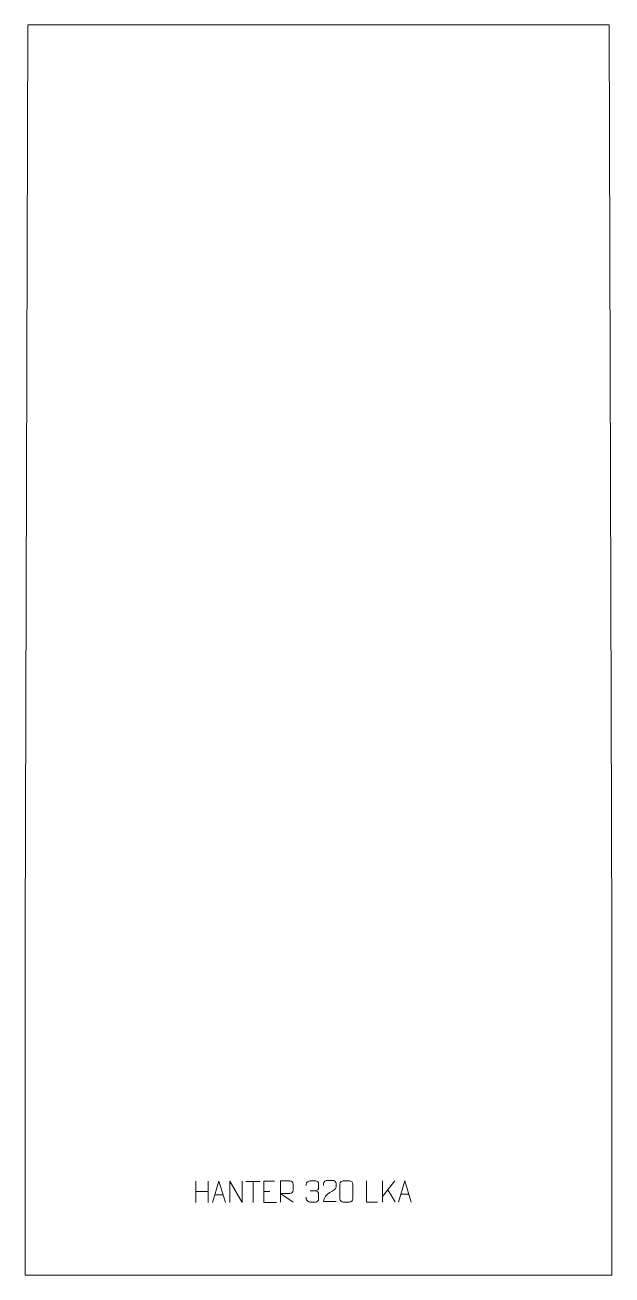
# Model space of a CAD drawing. Header units: millimetres. Extents: x -345 to 345, y -1092 to 377.
import ezdxf

# ---------------------------------------------------------------- set-up
doc = ezdxf.new("R2010")
doc.units = ezdxf.units.MM
doc.header["$MEASUREMENT"] = 0
doc.layers.add('layer 1', color=7, linetype='Continuous')

msp = doc.modelspace()

# ---------------------------------------------------------------- linework, layer by layer
at = {"layer": 'layer 1', "color": 242, "lineweight": 9}
msp.add_open_spline([(344.9997, -1092.4994), (344.9997, -1092.4994), (-344.9997, -1092.4994), (-344.9997, -1092.4994), (-344.9997, -1092.4994), (-344.9997, -1092.4994), (-344.9997, -692.4992), (-344.9997, -692.4992), (-344.9997, -692.4992), (-344.9997, -692.4992), (-341.7383, 377.4993), (-341.7383, 377.4993), (-341.7383, 377.4993), (-341.7383, 377.4993), (341.7368, 377.4993), (341.7368, 377.4993), (341.7368, 377.4993), (341.7368, 377.4993), (344.9997, -692.4992), (344.9997, -692.4992), (344.9997, -692.4992), (344.9997, -692.4992), (344.9997, -1092.4994), (344.9997, -1092.4994)], degree=3, knots=[0, 0, 0, 0, 0.142857143, 0.142857143, 0.142857143, 0.142857143, 0.285714286, 0.285714286, 0.285714286, 0.285714286, 0.428571429, 0.428571429, 0.428571429, 0.428571429, 0.571428571, 0.571428571, 0.571428571, 0.571428571, 0.714285714, 0.714285714, 0.714285714, 0.714285714, 1, 1, 1, 1], dxfattribs=at)
at = {"layer": 'layer 1', "color": 250, "lineweight": 9}
for points in [[(-144.2915, -982.3346), (-144.2915, -982.3346), (-144.2915, -1007.1121), (-144.2915, -1007.1121)], [(-129.6482, -982.3346), (-129.6482, -982.3346), (-129.6482, -1007.2881), (-129.6482, -1007.2881)], [(-85.4634, -982.3581), (-85.4634, -982.3581), (-68.4762, -982.3581), (-68.4762, -982.3581)], [(-76.9696, -1007.2881), (-76.9696, -1007.2881), (-76.9696, -982.3346), (-76.9696, -982.3346)], [(75.4148, -981.7375), (75.4148, -981.7375), (75.4148, -1006.6911), (75.4148, -1006.6911)], [(89.791, -981.7375), (89.791, -981.7375), (75.4148, -1000.3772), (75.4148, -1000.3772)], [(-144.2915, -994.2169), (-144.2915, -994.2169), (-129.6482, -994.2165), (-129.6482, -994.2165)], [(-121.7177, -998.0387), (-121.7177, -998.0387), (-112.222, -998.0387), (-112.222, -998.0387)], [(-64.4027, -994.2143), (-64.4027, -994.2143), (-57.2346, -994.2143), (-57.2346, -994.2143)], [(-9.8894, -993.667), (-9.8894, -993.667), (-3.693, -993.667), (-3.693, -993.667)], [(90.1163, -1006.5953), (90.1163, -1006.5953), (81.6458, -992.2817), (81.6458, -992.2817)], [(96.8979, -997.509), (96.8979, -997.509), (106.3936, -997.509), (106.3936, -997.509)]]:
    msp.add_open_spline(points, degree=3, dxfattribs=at)
for points, knots in [([(-124.4403, -1007.2881), (-124.4403, -1007.2881), (-117.0693, -982.3346), (-117.0693, -982.3346), (-117.0693, -982.3346), (-117.0693, -982.3346), (-109.4994, -1007.2881), (-109.4994, -1007.2881)], [0, 0, 0, 0, 0.333333333, 0.333333333, 0.333333333, 0.333333333, 1, 1, 1, 1]), ([(-104.2972, -1007.2881), (-104.2972, -1007.2881), (-104.2972, -982.3346), (-104.2972, -982.3346), (-104.2972, -982.3346), (-104.2972, -982.3346), (-89.6424, -1007.2881), (-89.6424, -1007.2881), (-89.6424, -1007.2881), (-89.6424, -1007.2881), (-89.6424, -982.3346), (-89.6424, -982.3346)], [0, 0, 0, 0, 0.25, 0.25, 0.25, 0.25, 0.5, 0.5, 0.5, 0.5, 1, 1, 1, 1]), ([(-51.5288, -982.3346), (-51.5288, -982.3346), (-64.4027, -982.3346), (-64.4027, -982.3346), (-64.4027, -982.3346), (-64.4027, -982.3346), (-64.4027, -1007.2882), (-64.4027, -1007.2882), (-64.4027, -1007.2882), (-64.4027, -1007.2882), (-49.5369, -1007.2882), (-49.5369, -1007.2882)], [0, 0, 0, 0, 0.25, 0.25, 0.25, 0.25, 0.5, 0.5, 0.5, 0.5, 1, 1, 1, 1]), ([(-44.5666, -1006.691), (-44.5666, -1006.691), (-44.5666, -981.7375), (-44.5666, -981.7375), (-44.5666, -981.7375), (-40.9718, -981.7375), (-37.3763, -981.7375), (-33.7811, -981.7375), (-33.7811, -981.7375), (-31.4558, -981.7752), (-29.8985, -983.2652), (-29.9026, -985.6316), (-29.9026, -985.6316), (-29.903, -987.6671), (-29.903, -990.7265), (-29.9026, -992.7625), (-29.9026, -992.7625), (-29.9091, -994.638), (-31.7214, -996.5798), (-33.7309, -996.5989), (-33.7309, -996.5989), (-33.7309, -996.5989), (-44.5666, -996.5989), (-44.5666, -996.5989), (-44.5666, -996.5989), (-44.5666, -996.5989), (-29.9119, -1006.691), (-29.9119, -1006.691)], [0, 0, 0, 0, 0.125, 0.125, 0.125, 0.125, 0.25, 0.25, 0.25, 0.25, 0.375, 0.375, 0.375, 0.375, 0.5, 0.5, 0.5, 0.5, 0.625, 0.625, 0.625, 0.625, 0.75, 0.75, 0.75, 0.75, 1, 1, 1, 1]), ([(-14.5991, -987.4218), (-14.5991, -987.4218), (-14.5991, -985.5646), (-14.5991, -985.5646), (-14.5991, -985.5646), (-14.6134, -983.8227), (-11.9489, -981.7046), (-9.8898, -981.7273), (-9.8898, -981.7273), (-7.8257, -981.7273), (-5.7617, -981.7273), (-3.698, -981.7273), (-3.698, -981.7273), (-1.5035, -981.7185), (0.0948, -983.5653), (0.1392, -985.4774), (0.1392, -985.4774), (0.1388, -986.9125), (0.1388, -988.3476), (0.1392, -989.7831), (0.1392, -989.7831), (0.0906, -991.4366), (-1.512, -993.6666), (-3.7103, -993.6566), (-3.7103, -993.6566), (-1.5066, -993.6678), (0.1014, -995.471), (0.1554, -997.5305), (0.1554, -997.5305), (0.155, -999.3152), (0.155, -1001.0999), (0.1554, -1002.885), (0.1554, -1002.885), (0.1655, -1004.9464), (-1.8894, -1006.7095), (-3.7103, -1006.7014), (-3.7103, -1006.7014), (-5.7756, -1006.7011), (-7.8408, -1006.7011), (-9.9064, -1006.7014), (-9.9064, -1006.7014), (-12.075, -1006.6899), (-14.606, -1004.2897), (-14.6246, -1002.8279), (-14.6246, -1002.8279), (-14.6246, -1002.8279), (-14.6246, -1000.9193), (-14.6246, -1000.9193)], [0, 0, 0, 0, 0.076923077, 0.076923077, 0.076923077, 0.076923077, 0.153846154, 0.153846154, 0.153846154, 0.153846154, 0.230769231, 0.230769231, 0.230769231, 0.230769231, 0.307692308, 0.307692308, 0.307692308, 0.307692308, 0.384615385, 0.384615385, 0.384615385, 0.384615385, 0.461538462, 0.461538462, 0.461538462, 0.461538462, 0.538461538, 0.538461538, 0.538461538, 0.538461538, 0.615384615, 0.615384615, 0.615384615, 0.615384615, 0.692307692, 0.692307692, 0.692307692, 0.692307692, 0.769230769, 0.769230769, 0.769230769, 0.769230769, 0.846153846, 0.846153846, 0.846153846, 0.846153846, 1, 1, 1, 1]), ([(20.5802, -1006.1541), (15.6658, -1006.1538), (10.7514, -1006.1538), (5.8373, -1006.1541), (5.8373, -1006.1541), (5.8373, -996.2218), (20.4883, -993.5806), (20.5802, -989.2703), (20.5802, -989.2703), (20.5799, -987.8462), (20.5799, -986.4225), (20.5802, -984.9992), (20.5802, -984.9992), (20.5633, -982.9221), (18.4405, -981.1973), (16.7695, -981.18), (16.7695, -981.18), (14.6963, -981.1804), (12.6234, -981.1804), (10.551, -981.18), (10.551, -981.18), (8.7289, -981.1635), (5.9042, -982.9556), (5.8373, -985.0492), (5.8373, -985.0492), (5.8373, -985.0492), (5.8373, -987.104), (5.8373, -987.104)], [0, 0, 0, 0, 0.125, 0.125, 0.125, 0.125, 0.25, 0.25, 0.25, 0.25, 0.375, 0.375, 0.375, 0.375, 0.5, 0.5, 0.5, 0.5, 0.625, 0.625, 0.625, 0.625, 0.75, 0.75, 0.75, 0.75, 1, 1, 1, 1]), ([(29.1849, -981.715), (31.551, -981.715), (33.9175, -981.715), (36.284, -981.715), (36.284, -981.715), (38.2645, -981.6794), (40.2905, -983.1737), (40.3176, -985.6158), (40.3176, -985.6158), (40.3172, -991.3732), (40.3172, -997.131), (40.3176, -1002.8892), (40.3176, -1002.8892), (40.1755, -1005.2168), (38.4691, -1006.6991), (36.284, -1006.7099), (36.284, -1006.7099), (33.9116, -1006.7095), (31.5392, -1006.7095), (29.1672, -1006.7099), (29.1672, -1006.7099), (27.2087, -1006.8155), (25.2023, -1004.9276), (25.2137, -1002.9066), (25.2137, -1002.9066), (25.2141, -997.126), (25.2141, -991.3457), (25.2137, -985.5659), (25.2137, -985.5659), (25.218, -983.4239), (26.9951, -981.7014), (29.1849, -981.715)], [0, 0, 0, 0, 0.111111111, 0.111111111, 0.111111111, 0.111111111, 0.222222222, 0.222222222, 0.222222222, 0.222222222, 0.333333333, 0.333333333, 0.333333333, 0.333333333, 0.444444444, 0.444444444, 0.444444444, 0.444444444, 0.555555556, 0.555555556, 0.555555556, 0.555555556, 0.666666667, 0.666666667, 0.666666667, 0.666666667, 0.777777778, 0.777777778, 0.777777778, 0.777777778, 1, 1, 1, 1]), ([(69.2401, -1006.6911), (69.2401, -1006.6911), (56.291, -1006.6911), (56.291, -1006.6911), (56.291, -1006.6911), (56.291, -1006.6911), (56.291, -981.7375), (56.291, -981.7375)], [0, 0, 0, 0, 0.333333333, 0.333333333, 0.333333333, 0.333333333, 1, 1, 1, 1]), ([(94.1753, -1006.7584), (94.1753, -1006.7584), (101.5463, -981.8049), (101.5463, -981.8049), (101.5463, -981.8049), (101.5463, -981.8049), (109.1162, -1006.7584), (109.1162, -1006.7584)], [0, 0, 0, 0, 0.333333333, 0.333333333, 0.333333333, 0.333333333, 1, 1, 1, 1])]:
    msp.add_open_spline(points, degree=3, knots=knots, dxfattribs=at)

doc.saveas('drawing.dxf')
